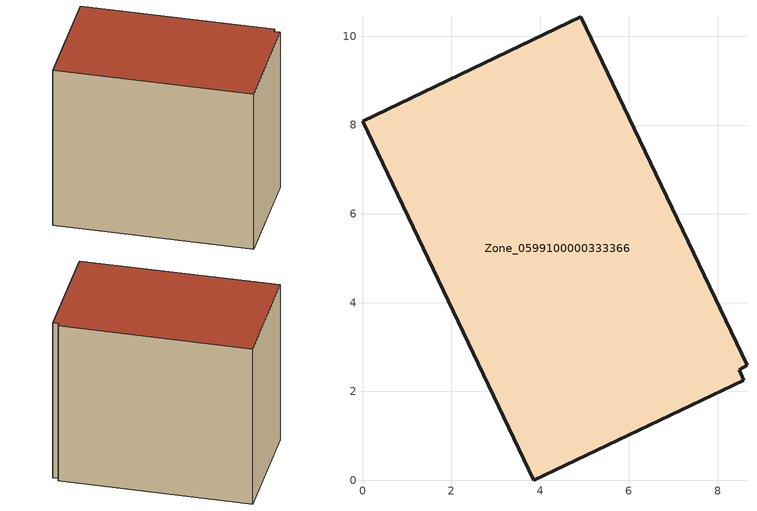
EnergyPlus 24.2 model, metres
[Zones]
Zone_0599100000333366
 floor ground (C_G): 8.59,2.25 3.86,0 0,8.09 4.92,10.44 8.66,2.59 8.48,2.49 z0.46
 wall outside (C_F): 8.66,2.59 4.92,10.44 0,8.09 3.86,0 8.59,2.25 8.48,2.49 8.66,2.59 z0.46:8.4
 roof outside (C_R): 3.86,0 8.59,2.25 8.48,2.49 8.66,2.59 4.92,10.44 0,8.09 z8.4
[BUILDING]
Pand.0599100000333366: North Axis=0; Terrain=City; Loads Convergence Tolerance Value=0.04; Temperature Convergence Tolerance Value=0.4; Solar Distribution=FullExterior; Maximum Number of Warmup Days=25; Minimum Number of Warmup Days=1
[Site:Location]
Rotterdam.The.Hague.AP_ZH_NLD Design_Conditions: Latitude=51.96; Longitude=4.45; Time Zone=1; Elevation=-4.5
[SITE:GROUNDTEMPERATURE:BUILDINGSURFACE]
18, 18, 18, 18, 18, 18, 18, 18, 18, 18, 18, 18
[MATERIAL] Thermal Absorptance=0.9; Solar Absorptance=0.7; Visible Absorptance=0.7
Name | Roughness | Thickness | Conductivity | Density | Specific Heat
G.TI.1975-1991 | MediumSmooth | 0.15 | 0.288461 | 540 | 1210
F.TI.1975-1991 | Rough | 0.3 | 0.230769 | 1920 | 840
R.TI.1975-1991 | MediumRough | 0.2 | 0.153846 | 1500 | 1000
[CONSTRUCTION]
C_G: G.TI.1975-1991
C_F: F.TI.1975-1991
C_R: R.TI.1975-1991
[ZONE]
Zone_0599100000333366: Type=1; Multiplier=1; Ceiling Height=Autocalculate; Volume=Autocalculate; Floor Area=autocalculate; Part of Total Floor Area=Yes
[ZONEINFILTRATION:DESIGNFLOWRATE]
Infil_Zone_0599100000333366: Zone or ZoneList or Space or SpaceList=Zone_0599100000333366; Schedule=AlwaysOn; Design Flow Rate Calculation Method=Flow/Area; Flow Rate per Floor Area=0.003; Constant Term Coefficient=1; Temperature Term Coefficient=0; Velocity Term Coefficient=0; Velocity Squared Term Coefficient=0
[HVACTEMPLATE:ZONE:IDEALLOADSAIRSYSTEM]
Zone_0599100000333366: Maximum Heating Supply Air Temperature=50; Minimum Cooling Supply Air Temperature=13; Maximum Heating Supply Air Humidity Ratio=0.0156; Minimum Cooling Supply Air Humidity Ratio=0.0077; Heating Limit=NoLimit; Cooling Limit=NoLimit; Dehumidification Control Type=ConstantSensibleHeatRatio; Cooling Sensible Heat Ratio=0.7; Dehumidification Setpoint=60; Humidification Control Type=None; Humidification Setpoint=30; Outdoor Air Method=None; Outdoor Air Flow Rate per Person=0.00944; Outdoor Air Flow Rate per Zone Floor Area=0; Outdoor Air Flow Rate per Zone=0; Demand Controlled Ventilation Type=None; Outdoor Air Economizer Type=NoEconomizer; Heat Recovery Type=None; Sensible Heat Recovery Effectiveness=0.7; Latent Heat Recovery Effectiveness=0.65
[ZONECONTROL:THERMOSTAT]
ThermostatControl_Zone_0599100000333366: Zone or ZoneList=Zone_0599100000333366; Control Type Schedule=DualSetpointControlType; Control 1=Thermostat_Zone_0599100000333366; Temperature Difference Between Cutout And Setpoint=0
[THERMOSTATSETPOINT:DUALSETPOINT]
Thermostat_Zone_0599100000333366: Heating Setpoint Temperature Schedule=HeatingSetpoint_Zone_0599100000333366; Cooling Setpoint Temperature Schedule=CoolingSetpoint_Zone_0599100000333366
[SCHEDULE:COMPACT]
HeatingSetpoint_Zone_0599100000333366: Through: 12/31, For: AllDays, Until: 24:00, 21
CoolingSetpoint_Zone_0599100000333366: Through: 12/31, For: AllDays, Until: 24:00, 24
DualSetpointControlType: Through: 12/31, For: AllDays, Until: 24:00, 4
AlwaysOn: Through: 12/31, For: AllDays, Until: 24:00, 1
